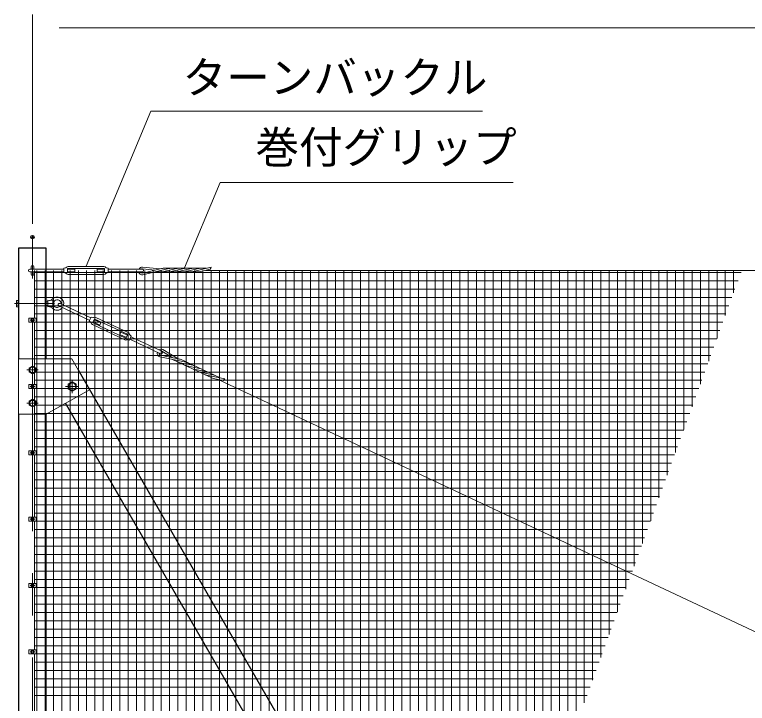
# Model space of a CAD drawing. Units: millimetres, scale not verified. Extents: x -12599 to 12601, y -8909 to 8911.
# Drawn here: x -10098 to -6785, y 1846 to 4961 of the extents above; entities that cross this region are included whole.
import ezdxf
from ezdxf.enums import TextEntityAlignment as Align

# ---------------------------------------------------------------- set-up
doc = ezdxf.new("R2010")
doc.units = ezdxf.units.MM
doc.header["$LTSCALE"] = 30
doc.header["$PDMODE"] = 32
doc.header["$PDSIZE"] = 15
doc.linetypes.add('USER1', pattern=[50.8, 31.75, -6.35, 6.35, -6.35])
for name, color, linetype, lineweight in [('0-0_D-BMK', 2, 'USER1', 13), ('0-1_D-STR1', 1, 'Continuous', 25), ('0-2_D-STR3', 3, 'Continuous', 13), ('0-4_D-STR-DIM', 7, 'Continuous', 13), ('0-7_D-STR-TXT', 7, 'Continuous', 13), ('0-9_D-STR2', 7, 'Continuous', 13)]:
    doc.layers.add(name, color=color, linetype=linetype, lineweight=lineweight)
doc.layers.add('0-6_Defpoints', color=8, linetype='Continuous')
doc.styles.add('ＭＳ ゴシック', font='')
doc.styles.get('ＭＳ ゴシック').set_extended_font_data('MS Gothic')

msp = doc.modelspace()

# ---------------------------------------------------------------- linework, layer by layer
at = {"layer": '0-0_D-BMK'}
for p, q in [((-10017.02, -1946.93), (-10017.02, 3955.07)), ((-10097.63, 3654.07), (-9918.12, 3654.07)), ((-10027.02, 3579.07), (-10007.02, 3579.07)), ((-9992.02, 3354.07), (-10042.02, 3354.07)), ((-9837.02, 3309.07), (-9837.02, 3249.07)), ((-10027.02, 3279.07), (-10007.02, 3279.07)), ((-9867.02, 3279.07), (-9807.02, 3279.07)), ((-9992.02, 3204.07), (-10042.02, 3204.07)), ((-10027.02, 2979.07), (-10007.02, 2979.07)), ((-10027.02, 2679.07), (-10007.02, 2679.07)), ((-10027.02, 2379.07), (-10007.02, 2379.07)), ((-10027.02, 2079.07), (-10007.02, 2079.07))]:
    msp.add_line(p, q, dxfattribs=at)
at = {"layer": '0-1_D-STR1'}
for p, q in [((-9954.52, 3904.07), (-10079.52, 3904.07)), ((-10079.52, 3904.07), (-10079.52, 3404.07)), ((-9954.52, 3404.07), (-9954.52, 3904.07)), ((-9809.43, 3352.73), (-9810, 3352.4)), ((-7278.52, -1030.93), (-9809.43, 3352.73)), ((-7403.52, -1064.43), (-9867.43, 3203.19)), ((-10079.52, 3154.07), (-10079.52, -1895.93)), ((-9954.52, -1895.93), (-9954.52, 3154.07))]:
    msp.add_line(p, q, dxfattribs=at)
at = {"layer": '0-2_D-STR3'}
for p, q in [((-10029.02, 3810.07), (-9875.02, 3810.07)), ((-10023.02, 3821.07), (-10023.02, 3810.07)), ((-10011.02, 3821.07), (-10011.02, 3810.07)), ((-9875.02, 3814.07), (-9867.22, 3815.74)), ((-9875.02, 3794.07), (-9875.02, 3814.07)), ((-9858.02, 3796.57), (-9858.02, 3811.57)), ((-9858.02, 3810.07), (-9825.02, 3810.07)), ((-9856.02, 3822.07), (-9694.02, 3822.07)), ((-9856.02, 3813.57), (-9694.02, 3813.57)), ((-9725.02, 3798.07), (-9725.02, 3810.07)), ((-9725.02, 3810.07), (-9692.02, 3810.07)), ((-9692.02, 3796.57), (-9692.02, 3811.57)), ((-9675.02, 3810.07), (-9521.02, 3810.07)), ((-9520.16, 3811.42), (-9462.49, 3805.44)), ((-9519.94, 3819.44), (-9439.62, 3811.11)), ((-9518.76, 3791.48), (-9433.1, 3812.72)), ((-9517.52, 3783.55), (-9399.86, 3812.72)), ((-9230.1, 3813.61), (-9425.88, 3813.61)), ((-9423.87, 3798.53), (-9366.62, 3812.72)), ((-9390.63, 3798.53), (-9333.38, 3812.72)), ((-9357.39, 3798.53), (-9300.14, 3812.72)), ((-9324.15, 3798.53), (-9266.9, 3812.72)), ((-9290.91, 3798.53), (-9209.09, 3818.81)), ((-9257.67, 3798.53), (-9212.99, 3809.61)), ((-10029.02, 3798.07), (-9875.02, 3798.07)), ((-10023.02, 3798.07), (-10023.02, 3787.07)), ((-10011.02, 3798.07), (-10011.02, 3787.07)), ((-10008.52, 3588.57), (-10008.52, 3804.07)), ((-9875.02, 3794.07), (-9867.22, 3792.39)), ((-9856.02, 3794.57), (-9694.02, 3794.57)), ((-9856.02, 3786.07), (-9694.02, 3786.07)), ((-9725.02, 3798.07), (-9692.02, 3798.07)), ((-9675.02, 3794.07), (-9682.82, 3792.39)), ((-9675.02, 3798.07), (-9521.02, 3798.07)), ((-9263.95, 3797.64), (-9460.67, 3797.64)), ((-9235.33, 3804.07), (2782.98, 3804.07)), ((-10089.52, 3664.61), (-10089.52, 3643.6)), ((-10088.72, 3667.92), (-10079.52, 3667.92)), ((-10079.52, 3660.99), (-10088.72, 3660.99)), ((-10079.52, 3647.14), (-10088.72, 3647.14)), ((-10079.52, 3667.92), (-10079.52, 3640.22)), ((-9954.52, 3662.07), (-9947.52, 3662.07)), ((-9954.52, 3646.07), (-9947.52, 3646.07)), ((-9947.52, 3669.07), (-9947.52, 3639.07)), ((-9924.52, 3667.57), (-9924.52, 3640.57)), ((-9924.52, 3640.57), (-9921.08, 3646.07)), ((-9921.08, 3662.07), (-9921.08, 3646.07)), ((-9892.56, 3654.6), (-9753.2, 3589.06)), ((-10088.72, 3640.22), (-10079.52, 3640.22)), ((-9947.52, 3639.07), (-9924.52, 3640.57)), ((-9897.67, 3643.74), (-9758.31, 3578.21)), ((-10034.22, 3588.57), (-9999.82, 3588.57)), ((-10034.22, 3588.57), (-10034.22, 3569.57)), ((-10023.52, 3582.82), (-10017.02, 3586.57)), ((-10023.52, 3575.31), (-10023.52, 3582.82)), ((-10017.02, 3586.57), (-10010.52, 3582.82)), ((-10010.52, 3582.82), (-10010.52, 3575.31)), ((-9999.82, 3588.57), (-9999.82, 3569.57)), ((-9760.01, 3574.59), (-9751.5, 3592.68)), ((-9751.5, 3592.68), (-9743.73, 3590.88)), ((-9743.56, 3569.61), (-9737.18, 3583.19)), ((-9737.82, 3581.83), (-9707.96, 3567.79)), ((-9734.52, 3584.15), (-9587.92, 3515.2)), ((-9730.9, 3591.84), (-9584.31, 3522.89)), ((-10034.22, 3569.57), (-9999.82, 3569.57)), ((-10017.02, 3571.56), (-10023.52, 3575.31)), ((-10010.52, 3575.31), (-10017.02, 3571.56)), ((-10008.52, 3288.57), (-10008.52, 3569.57)), ((-9760.01, 3574.59), (-9753.67, 3569.75)), ((-9746.22, 3559.26), (-9599.63, 3490.32)), ((-9742.61, 3566.95), (-9596.01, 3498.01)), ((-9622.57, 3514.37), (-9617.46, 3525.23)), ((-9622.57, 3514.37), (-9592.71, 3500.33)), ((-9617.46, 3525.23), (-9587.6, 3511.18)), ((-9593.35, 3498.97), (-9586.96, 3512.54)), ((-9579.03, 3489.47), (-9586.8, 3491.28)), ((-9577.33, 3493.09), (-9437.97, 3427.55)), ((-9572.22, 3503.95), (-9432.86, 3438.41)), ((-9427.9, 3446.44), (-9358.75, 3404.71)), ((-9440.98, 3412.92), (-9322.08, 3389.25)), ((-9438.72, 3420.63), (-9352.16, 3403.4)), ((-9431.5, 3439.27), (-9381.86, 3409.31)), ((-9839.52, 3404.07), (-10079.52, 3404.07)), ((-9205.52, 3317.77), (-9383.53, 3401.49)), ((-9349.86, 3386.62), (-9292, 3375.1)), ((-9168.1, 3317.81), (-9345.25, 3401.12)), ((-9319.78, 3372.48), (-9261.93, 3360.96)), ((-9289.7, 3358.33), (-9231.85, 3346.81)), ((-9259.62, 3344.19), (-9201.77, 3332.67)), ((-9229.54, 3330.04), (-9146.87, 3313.58)), ((-9199.46, 3315.89), (-9154.31, 3306.9)), ((-10034.22, 3288.57), (-9999.82, 3288.57)), ((-10034.22, 3288.57), (-10034.22, 3269.57)), ((-10023.52, 3282.82), (-10017.02, 3286.57)), ((-10023.52, 3275.31), (-10023.52, 3282.82)), ((-10017.02, 3286.57), (-10010.52, 3282.82)), ((-10010.52, 3282.82), (-10010.52, 3275.31)), ((-9999.82, 3288.57), (-9999.82, 3269.57)), ((-9176.89, 3311.4), (-375.67, -827.72)), ((-10034.22, 3269.57), (-9999.82, 3269.57)), ((-10017.02, 3271.56), (-10023.52, 3275.31)), ((-10010.52, 3275.31), (-10017.02, 3271.56)), ((-10008.52, 2988.57), (-10008.52, 3269.57)), ((-10034.22, 2988.57), (-9999.82, 2988.57)), ((-10034.22, 2988.57), (-10034.22, 2969.57)), ((-10023.52, 2982.82), (-10017.02, 2986.57)), ((-10023.52, 2975.31), (-10023.52, 2982.82)), ((-10017.02, 2986.57), (-10010.52, 2982.82)), ((-10010.52, 2982.82), (-10010.52, 2975.31)), ((-9999.82, 2988.57), (-9999.82, 2969.57)), ((-10034.22, 2969.57), (-9999.82, 2969.57)), ((-10017.02, 2971.56), (-10023.52, 2975.31)), ((-10010.52, 2975.31), (-10017.02, 2971.56)), ((-10008.52, 2688.57), (-10008.52, 2969.57)), ((-10034.22, 2688.57), (-9999.82, 2688.57)), ((-10034.22, 2688.57), (-10034.22, 2669.57)), ((-10023.52, 2682.82), (-10017.02, 2686.57)), ((-10017.02, 2686.57), (-10010.52, 2682.82)), ((-9999.82, 2688.57), (-9999.82, 2669.57)), ((-10034.22, 2669.57), (-9999.82, 2669.57)), ((-10023.52, 2675.31), (-10023.52, 2682.82)), ((-10017.02, 2671.56), (-10023.52, 2675.31)), ((-10010.52, 2675.31), (-10017.02, 2671.56)), ((-10010.52, 2682.82), (-10010.52, 2675.31)), ((-10008.52, 2388.57), (-10008.52, 2669.57)), ((-10034.22, 2388.57), (-9999.82, 2388.57)), ((-10034.22, 2388.57), (-10034.22, 2369.57)), ((-10023.52, 2382.82), (-10017.02, 2386.57)), ((-10017.02, 2386.57), (-10010.52, 2382.82)), ((-9999.82, 2388.57), (-9999.82, 2369.57)), ((-10034.22, 2369.57), (-9999.82, 2369.57)), ((-10023.52, 2375.31), (-10023.52, 2382.82)), ((-10017.02, 2371.56), (-10023.52, 2375.31)), ((-10010.52, 2375.31), (-10017.02, 2371.56)), ((-10010.52, 2382.82), (-10010.52, 2375.31)), ((-10008.52, 2088.57), (-10008.52, 2369.57)), ((-10034.22, 2088.57), (-9999.82, 2088.57)), ((-10034.22, 2088.57), (-10034.22, 2069.57)), ((-9999.82, 2088.57), (-9999.82, 2069.57)), ((-10034.22, 2069.57), (-9999.82, 2069.57)), ((-10023.52, 2082.82), (-10017.02, 2086.57)), ((-10023.52, 2075.31), (-10023.52, 2082.82)), ((-10017.02, 2071.56), (-10023.52, 2075.31)), ((-10017.02, 2086.57), (-10010.52, 2082.82)), ((-10010.52, 2075.31), (-10017.02, 2071.56)), ((-10010.52, 2082.82), (-10010.52, 2075.31)), ((-10008.52, 1788.57), (-10008.52, 2069.57))]:
    msp.add_line(p, q, dxfattribs=at)
for points in [[(-9858.02, 3798.07), (-9825.02, 3798.07), (-9825.02, 3810.07)], [(-9675.02, 3794.07), (-9675.02, 3814.07), (-9682.82, 3815.74)], [(-9947.52, 3669.07), (-9924.52, 3667.57), (-9921.08, 3662.07)], [(-9742.93, 3570.97), (-9713.06, 3556.93), (-9707.96, 3567.79)], [(-9579.03, 3489.47), (-9570.52, 3507.57), (-9576.86, 3512.4)], [(-9954.52, 3154.07), (-10079.52, 3154.07), (-10079.52, 3404.07)], [(-9839.52, 3404.07), (-9759.52, 3264.07), (-9954.52, 3154.07)]]:
    msp.add_lwpolyline(points, dxfattribs=at)
for points in [[(-10002.04, 3362.72), (-10017.02, 3371.37), (-10032, 3362.72), (-10032, 3345.42), (-10017.02, 3336.77), (-10002.04, 3345.42)], [(-9855.03, 3268.67), (-9837.02, 3258.27), (-9819.01, 3268.67), (-9819.01, 3289.47), (-9837.02, 3299.87), (-9855.03, 3289.47)], [(-10002.04, 3212.72), (-10017.02, 3221.37), (-10032, 3212.72), (-10032, 3195.42), (-10017.02, 3186.77), (-10002.04, 3195.42)]]:
    msp.add_lwpolyline(points, close=True, dxfattribs=at)
for centre, radius in [((-10017.02, 3579.07), 6.25), ((-10017.02, 3354.07), 13.11), ((-10017.02, 3279.07), 6.25), ((-9837.02, 3279.07), 16.09), ((-10017.02, 3204.07), 13.11), ((-10017.02, 2979.07), 6.25), ((-10017.02, 2679.07), 6.25), ((-10017.02, 2379.07), 6.25), ((-10017.02, 2079.07), 6.25)]:
    msp.add_circle(centre, radius, dxfattribs=at)
for centre, radius, start, end in [((-10029.02, 3804.07), 6, 90, 270), ((-10017.02, 3821.07), 6, 0, 180), ((-9868.06, 3819.65), 4, 282.09925, 326.11888), ((-9856.02, 3811.57), 10.5, 90, 146.11888), ((-9856.02, 3811.57), 2, 90, 180), ((-9694.02, 3811.57), 10.5, 33.88112, 90), ((-9694.02, 3811.57), 2, 0, 90), ((-9681.98, 3819.65), 4, 213.88112, 257.90075), ((-9519.14, 3801.47), 18, 92.82496, 151.48944), ((-9519.14, 3801.47), 10, 95.82544, 120.77566), ((-9521.02, 3804.07), 6, 270, 90), ((-9425.88, 3783.61), 30, 90, 103.92636), ((-9392.64, 3783.61), 30, 90, 103.92636), ((-9359.4, 3783.61), 30, 90, 103.92636), ((-9326.16, 3783.61), 30, 90, 103.92636), ((-9292.92, 3783.61), 30, 90, 103.92636), ((-9259.68, 3783.61), 30, 90, 103.92636), ((-9276.36, 3841.86), 71.11, 333.02173, 341.08588), ((-10017.02, 3787.07), 6, 180, 0), ((-9868.06, 3788.48), 4, 33.88112, 77.90075), ((-9856.02, 3796.57), 10.5, 213.88112, 270), ((-9856.02, 3796.57), 2, 180, 270), ((-9694.02, 3796.57), 2, 270, 0), ((-9694.02, 3796.57), 10.5, 270, 326.11888), ((-9681.98, 3788.48), 4, 102.09925, 146.11888), ((-9519.14, 3801.47), 18, 191.63319, 275.17572), ((-9519.14, 3801.47), 10, 199.92759, 272.18972), ((-9431.09, 3827.64), 30, 270, 283.92645), ((-9397.85, 3827.64), 30, 270, 283.92645), ((-9364.61, 3827.64), 30, 270, 283.92645), ((-9331.37, 3827.64), 30, 270, 283.92645), ((-9298.13, 3827.64), 30, 270, 283.92645), ((-9264.89, 3827.64), 30, 270, 283.92645), ((-9905.52, 3654.07), 30, 346.34987, 139.66701), ((-10081.64, 3664.45), 7.88, 153.93467, 206.06533), ((-10059.15, 3654.07), 30.37, 166.82041, 193.17959), ((-10081.63, 3643.68), 7.89, 153.96929, 206.03071), ((-9939.06, 3682.54), 14, 266.2686, 319.66701), ((-9905.52, 3654.07), 17.5, 354.86395, 152.79711), ((-9905.52, 3654.07), 17.5, 207.20289, 314.76187), ((-9895.11, 3649.17), 6, 64.81291, 244.81291), ((-9939.06, 3625.59), 14, 40.33299, 93.7314), ((-9905.52, 3654.07), 30, 220.33299, 323.27595), ((-9742.82, 3594.77), 4, 256.91216, 300.93179), ((-9735.37, 3582.34), 10.5, 64.81291, 120.93179), ((-9735.37, 3582.34), 2, 64.81291, 154.81291), ((-9756.09, 3566.57), 4, 8.69403, 52.71366), ((-9741.75, 3568.76), 10.5, 188.69403, 244.81291), ((-9741.75, 3568.76), 2, 154.81291, 244.81291), ((-9588.77, 3513.39), 2, 334.81291, 64.81291), ((-9588.77, 3513.39), 10.5, 8.69403, 64.81291), ((-9574.44, 3515.58), 4, 188.69403, 232.71366), ((-9595.16, 3499.82), 10.5, 244.81291, 300.93179), ((-9595.16, 3499.82), 2, 244.81291, 334.81291), ((-9587.7, 3487.38), 4, 76.91216, 120.93179), ((-9434.82, 3429.84), 18, 67.63788, 126.30235), ((-9434.82, 3429.84), 18, 166.4461, 249.98863), ((-9434.82, 3429.84), 10, 174.7405, 247.00263), ((-9435.41, 3432.98), 6, 244.81291, 64.81291), ((-9434.82, 3429.84), 10, 70.63835, 95.58857), ((-9344, 3416.05), 30, 244.81291, 258.73936), ((-9358.02, 3373.97), 30, 64.81291, 78.73927), ((-9327.94, 3359.83), 30, 64.81291, 78.73927), ((-9313.92, 3401.9), 30, 244.81291, 258.73936), ((-9283.84, 3387.75), 30, 244.81291, 258.73936), ((-9297.86, 3345.68), 30, 64.81291, 78.73927), ((-9253.76, 3373.61), 30, 244.81291, 258.73936), ((-9267.78, 3331.54), 30, 64.81291, 78.73927), ((-9237.7, 3317.39), 30, 64.81291, 78.73927), ((-9223.68, 3359.46), 30, 244.81291, 258.73936), ((-9193.6, 3345.32), 30, 244.81291, 258.73936), ((-9207.62, 3303.24), 30, 64.81291, 78.73927), ((-9197.93, 3363.06), 71.11, 307.83464, 315.89879)]:
    msp.add_arc(centre, radius, start, end, dxfattribs=at)
at = {"layer": '0-4_D-STR-DIM'}
for p, q in [((-10017.02, 4015.07), (-10017.02, 4960.8)), ((-9897.02, 4900.8), (-137.02, 4900.8))]:
    msp.add_line(p, q, dxfattribs=at)
at = {"layer": '0-6_Defpoints'}
msp.add_point((-10017.02, 3955.07), dxfattribs=at)
at = {"layer": '0-7_D-STR-TXT'}
for points in [[(-7981.79, 4524.17), (-9482.28, 4524.17), (-9774.25, 3823.91)], [(-7843.94, 4202.45), (-9168.54, 4202.45), (-9329.9, 3815.45)]]:
    msp.add_lwpolyline(points, dxfattribs=at)
at = {"layer": '0-9_D-STR2'}
for p, q in [((-10008.52, 3794.59), (-6813.6, 3794.59)), ((-9997.08, -1095.93), (-9997.08, 3804.07)), ((-9959.58, -1095.93), (-9959.58, 3804.07)), ((-9922.08, -1095.93), (-9922.08, 3804.07)), ((-9884.58, -1095.93), (-9884.58, 3804.07)), ((-9847.08, -1095.93), (-9847.08, 3804.07)), ((-9809.58, 388.89), (-9809.58, 3804.07)), ((-9772.08, 388.89), (-9772.08, 3804.07)), ((-9734.58, 388.89), (-9734.58, 3804.07)), ((-9697.08, 388.89), (-9697.08, 3804.07)), ((-9659.58, 388.89), (-9659.58, 3804.07)), ((-9622.08, 388.89), (-9622.08, 3804.07)), ((-9584.58, 388.89), (-9584.58, 3804.07)), ((-9547.08, 388.89), (-9547.08, 3804.07)), ((-9509.58, 388.89), (-9509.58, 3804.07)), ((-9472.08, 388.89), (-9472.08, 3804.07)), ((-9434.58, 388.89), (-9434.58, 3804.07)), ((-9397.08, 388.89), (-9397.08, 3804.07)), ((-9359.58, 388.89), (-9359.58, 3804.07)), ((-9322.08, 388.89), (-9322.08, 3804.07)), ((-9284.58, 388.89), (-9284.58, 3804.07)), ((-9247.08, 388.89), (-9247.08, 3804.07)), ((-9209.58, 388.89), (-9209.58, 3804.07)), ((-9172.08, 388.89), (-9172.08, 3804.07)), ((-9134.58, 388.89), (-9134.58, 3804.07)), ((-9097.08, 388.89), (-9097.08, 3804.07)), ((-9059.58, 388.89), (-9059.58, 3804.07)), ((-9022.08, 388.89), (-9022.08, 3804.07)), ((-8984.58, 388.89), (-8984.58, 3804.07)), ((-8947.08, 388.89), (-8947.08, 3804.07)), ((-8909.58, 388.89), (-8909.58, 3804.07)), ((-8872.08, 388.89), (-8872.08, 3804.07)), ((-8834.58, 388.89), (-8834.58, 3804.07)), ((-8797.08, -1095.93), (-8797.08, 3804.07)), ((-8759.58, -1095.93), (-8759.58, 3804.07)), ((-8722.08, -1095.93), (-8722.08, 3804.07)), ((-8684.58, -1095.93), (-8684.58, 3804.07)), ((-8647.08, -1095.93), (-8647.08, 3804.07)), ((-8609.58, -1095.93), (-8609.58, 3804.07)), ((-8572.08, -1036.79), (-8572.08, 3804.07)), ((-8534.58, -933.76), (-8534.58, 3804.07)), ((-8497.08, -830.73), (-8497.08, 3804.07)), ((-8459.58, -727.7), (-8459.58, 3804.07)), ((-8422.08, -624.67), (-8422.08, 3804.07)), ((-8384.58, -521.64), (-8384.58, 3804.07)), ((-8347.08, -418.61), (-8347.08, 3804.07)), ((-8309.58, -315.58), (-8309.58, 3804.07)), ((-8272.08, -212.55), (-8272.08, 3804.07)), ((-8234.58, -109.52), (-8234.58, 3804.07)), ((-8197.08, -6.49), (-8197.08, 3804.07)), ((-8159.58, 96.54), (-8159.58, 3804.07)), ((-8122.08, 199.57), (-8122.08, 3804.07)), ((-8084.58, 302.6), (-8084.58, 3804.07)), ((-8047.08, 405.63), (-8047.08, 3804.07)), ((-8009.58, 508.66), (-8009.58, 3804.07)), ((-7972.08, 611.69), (-7972.08, 3804.07)), ((-7934.58, 714.72), (-7934.58, 3804.07)), ((-7897.08, 817.75), (-7897.08, 3804.07)), ((-7859.58, 920.78), (-7859.58, 3804.07)), ((-7822.08, 1023.81), (-7822.08, 3804.07)), ((-7784.58, 1126.84), (-7784.58, 3804.07)), ((-7747.08, 1229.87), (-7747.08, 3804.07)), ((-7709.58, 1332.9), (-7709.58, 3804.07)), ((-7672.08, 1435.94), (-7672.08, 3804.07)), ((-7634.58, 1538.97), (-7634.58, 3804.07)), ((-7597.08, 1642), (-7597.08, 3804.07)), ((-7559.58, 1745.03), (-7559.58, 3804.07)), ((-7522.08, 1848.06), (-7522.08, 3804.07)), ((-7484.58, 1951.09), (-7484.58, 3804.07)), ((-7447.08, 2054.12), (-7447.08, 3804.07)), ((-7409.58, 2157.15), (-7409.58, 3804.07)), ((-7372.08, 2260.18), (-7372.08, 3804.07)), ((-7334.58, 2363.21), (-7334.58, 3804.07)), ((-7297.08, 2466.24), (-7297.08, 3804.07)), ((-7259.58, 2569.27), (-7259.58, 3804.07)), ((-7222.08, 2672.3), (-7222.08, 3804.07)), ((-7184.58, 2775.33), (-7184.58, 3804.07)), ((-7147.08, 2878.36), (-7147.08, 3804.07)), ((-7109.58, 2981.39), (-7109.58, 3804.07)), ((-7072.08, 3084.42), (-7072.08, 3804.07)), ((-7034.58, 3187.45), (-7034.58, 3804.07)), ((-6997.08, 3290.48), (-6997.08, 3804.07)), ((-6959.58, 3393.51), (-6959.58, 3804.07)), ((-6922.08, 3496.54), (-6922.08, 3804.07)), ((-6884.58, 3599.57), (-6884.58, 3804.07)), ((-6847.08, 3702.6), (-6847.08, 3804.07)), ((-10008.52, 3757.09), (-6827.25, 3757.09)), ((-10008.52, 3719.59), (-6840.9, 3719.59)), ((-10008.52, 3682.09), (-6854.55, 3682.09)), ((-10008.52, 3644.59), (-6868.2, 3644.59)), ((-10008.52, 3607.09), (-6881.85, 3607.09)), ((-10008.52, 3569.59), (-6895.5, 3569.59)), ((-10008.52, 3532.09), (-6909.15, 3532.09)), ((-10008.52, 3494.59), (-6922.79, 3494.59)), ((-10008.52, 3457.09), (-6936.44, 3457.09)), ((-10008.52, 3419.59), (-6950.09, 3419.59)), ((-10008.52, 3382.09), (-6963.74, 3382.09)), ((-10008.52, 3344.59), (-6977.39, 3344.59)), ((-10008.52, 3307.09), (-6991.04, 3307.09)), ((-10008.52, 3269.59), (-7004.69, 3269.59)), ((-10008.52, 3232.09), (-7018.34, 3232.09)), ((-10008.52, 3194.59), (-7031.99, 3194.59)), ((-10008.52, 3157.09), (-7045.63, 3157.09)), ((-10008.52, 3119.59), (-7059.28, 3119.59)), ((-10008.52, 3082.09), (-7072.93, 3082.09)), ((-10008.52, 3044.59), (-7086.58, 3044.59)), ((-10008.52, 3007.09), (-7100.23, 3007.09)), ((-10008.52, 2969.59), (-7113.88, 2969.59)), ((-10008.52, 2932.09), (-7127.53, 2932.09)), ((-10008.52, 2894.59), (-7141.18, 2894.59)), ((-10008.52, 2857.09), (-7154.83, 2857.09)), ((-10008.52, 2819.59), (-7168.47, 2819.59)), ((-10008.52, 2782.09), (-7182.12, 2782.09)), ((-10008.52, 2744.59), (-7195.77, 2744.59)), ((-10008.52, 2707.09), (-7209.42, 2707.09)), ((-10008.52, 2669.59), (-7223.07, 2669.59)), ((-10008.52, 2632.09), (-7236.72, 2632.09)), ((-10008.52, 2594.59), (-7250.37, 2594.59)), ((-10008.52, 2557.09), (-7264.02, 2557.09)), ((-10008.52, 2519.59), (-7277.67, 2519.59)), ((-10008.52, 2482.09), (-7291.31, 2482.09)), ((-10008.52, 2444.59), (-7304.96, 2444.59)), ((-10008.52, 2407.09), (-7318.61, 2407.09)), ((-10008.52, 2369.59), (-7332.26, 2369.59)), ((-10008.52, 2332.09), (-7345.91, 2332.09)), ((-10008.52, 2294.59), (-7359.56, 2294.59)), ((-10008.52, 2257.09), (-7373.21, 2257.09)), ((-10008.52, 2219.59), (-7386.86, 2219.59)), ((-10008.52, 2182.09), (-7400.51, 2182.09)), ((-10008.52, 2144.59), (-7414.15, 2144.59)), ((-10008.52, 2107.09), (-7427.8, 2107.09)), ((-10008.52, 2069.59), (-7441.45, 2069.59)), ((-10008.52, 2032.09), (-7455.1, 2032.09)), ((-10008.52, 1994.59), (-7468.75, 1994.59)), ((-10008.52, 1957.09), (-7482.4, 1957.09)), ((-10008.52, 1919.59), (-7496.05, 1919.59)), ((-10008.52, 1882.09), (-7509.7, 1882.09))]:
    msp.add_line(p, q, dxfattribs=at)

# ---------------------------------------------------------------- texts
at = {"layer": '0-7_D-STR-TXT', "style": 'ＭＳ ゴシック'}
for s, p in [('ターンバックル', (-9337.88, 4561.55)), ('巻付グリップ', (-9008.91, 4245.92))]:
    msp.add_text(s, height=144.3, dxfattribs=at).set_placement(p, align=Align.BOTTOM_LEFT)

doc.saveas('drawing.dxf')
